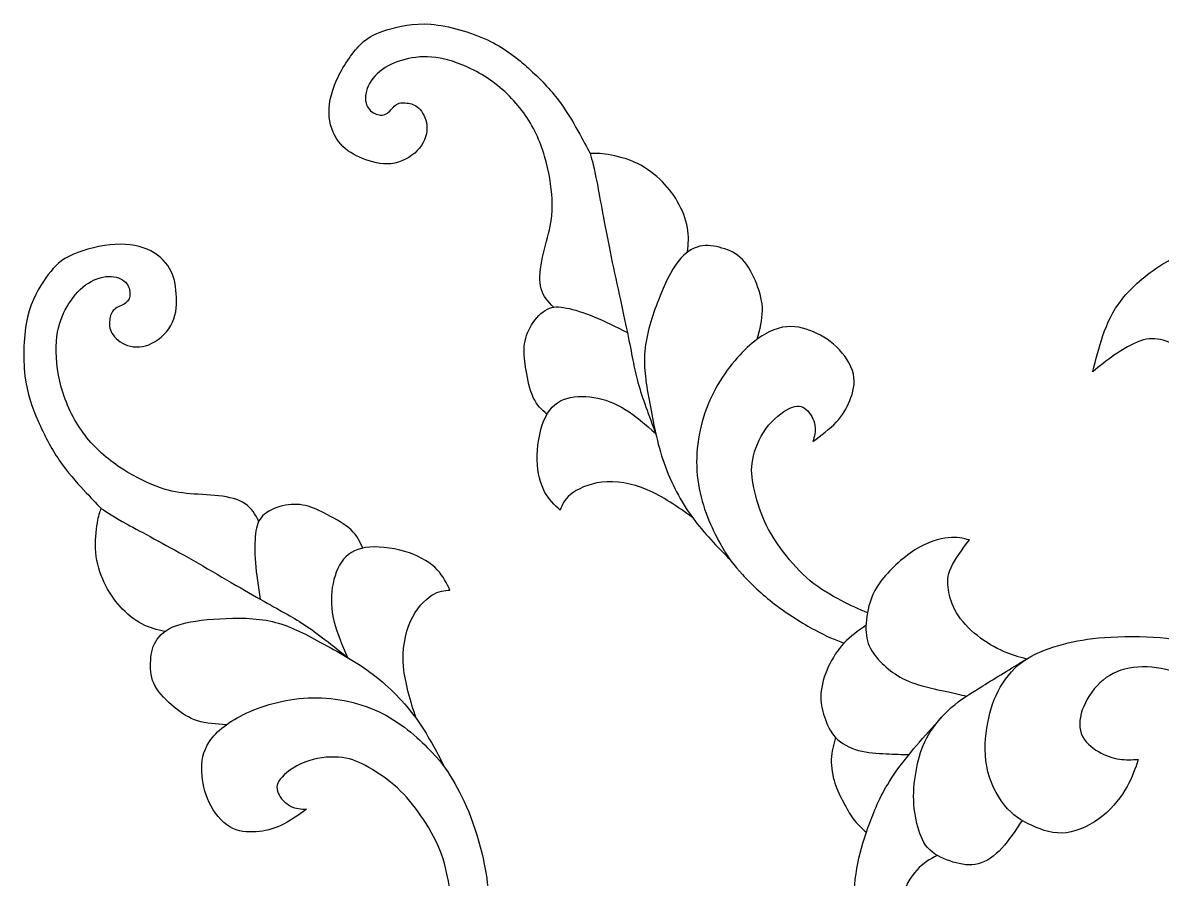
# Model space of a CAD drawing. Header units: inches. Extents: x 3.3 to 19.3, y -1.1 to 16.4.
# Drawn here: x 11.394 to 14.39, y 5.661 to 7.914 of the extents above; entities that cross this region are included whole.
import ezdxf

# ---------------------------------------------------------------- set-up
doc = ezdxf.new("R2010")
doc.units = ezdxf.units.IN
doc.header["$MEASUREMENT"] = 0
doc.layers.add('DV1_Layer_2', color=7, linetype='Continuous')

# ---------------------------------------------------------------- blocks, each defined once
blk = doc.blocks.new('SE')
at = {"layer": 'DV1_Layer_2', "color": 7, "linetype": 'Continuous'}
for points, knots in [([(12.7897, 7.1658), (12.7762, 7.1799), (12.7626, 7.1941), (12.7512, 7.2338), (12.7533, 7.2595), (12.7588, 7.2868), (12.7642, 7.3142), (12.7731, 7.3433), (12.7789, 7.3694), (12.7847, 7.3956), (12.7874, 7.4188), (12.784, 7.4826), (12.7779, 7.5232), (12.7543, 7.6026), (12.7367, 7.6414), (12.7112, 7.6769), (12.6856, 7.7123), (12.652, 7.7443), (12.615, 7.7687), (12.578, 7.7931), (12.5376, 7.8098), (12.5041, 7.818), (12.4706, 7.8262), (12.444, 7.8258), (12.4182, 7.8215), (12.3924, 7.8172), (12.3674, 7.8091), (12.3265, 7.7832), (12.3104, 7.7655), (12.2939, 7.7293), (12.2933, 7.7108), (12.2981, 7.6978), (12.3029, 7.6847), (12.3131, 7.6772), (12.3234, 7.6736), (12.3336, 7.6699), (12.344, 7.6702), (12.3611, 7.6821), (12.3679, 7.6938), (12.3769, 7.6993), (12.386, 7.7048), (12.3972, 7.7041), (12.408, 7.7021), (12.4188, 7.7001), (12.4292, 7.6968), (12.4386, 7.6859), (12.448, 7.675), (12.4565, 7.6565), (12.4567, 7.6366), (12.4568, 7.6166), (12.4486, 7.5952), (12.4314, 7.5776), (12.4143, 7.5599), (12.3881, 7.5461), (12.3621, 7.5431), (12.3361, 7.5401), (12.3103, 7.5479), (12.265, 7.5662), (12.2455, 7.5768), (12.2299, 7.5945), (12.2142, 7.6123), (12.2024, 7.6372), (12.1998, 7.6661), (12.1971, 7.695), (12.2036, 7.7279), (12.2191, 7.7626), (12.2346, 7.7973), (12.2592, 7.834), (12.2818, 7.8565), (12.3045, 7.8789), (12.3253, 7.8873), (12.354, 7.896), (12.3828, 7.9047), (12.4196, 7.9139), (12.4668, 7.91), (12.5141, 7.9061), (12.5719, 7.8891), (12.6156, 7.8689), (12.6594, 7.8486), (12.6891, 7.8251), (12.7475, 7.773), (12.7762, 7.7443), (12.7994, 7.7145), (12.8225, 7.6847), (12.8402, 7.6536), (12.8537, 7.6294), (12.8672, 7.6051), (12.8766, 7.5876), (12.8859, 7.57)], [0, 0, 0, 0, 0.030303, 0.030303, 0.060606, 0.060606, 0.060606, 0.090909, 0.090909, 0.090909, 0.121212, 0.121212, 0.151515, 0.151515, 0.181818, 0.181818, 0.181818, 0.212121, 0.212121, 0.212121, 0.242424, 0.242424, 0.242424, 0.272727, 0.272727, 0.272727, 0.30303, 0.30303, 0.333333, 0.333333, 0.363636, 0.363636, 0.363636, 0.393939, 0.393939, 0.393939, 0.424242, 0.424242, 0.454545, 0.454545, 0.454545, 0.484848, 0.484848, 0.484848, 0.515152, 0.515152, 0.515152, 0.545455, 0.545455, 0.545455, 0.575758, 0.575758, 0.575758, 0.606061, 0.606061, 0.606061, 0.636364, 0.636364, 0.666667, 0.666667, 0.666667, 0.69697, 0.69697, 0.69697, 0.727273, 0.727273, 0.727273, 0.757576, 0.757576, 0.757576, 0.787879, 0.787879, 0.787879, 0.818182, 0.818182, 0.818182, 0.848485, 0.848485, 0.848485, 0.878788, 0.878788, 0.909091, 0.909091, 0.909091, 0.939394, 0.939394, 0.939394, 1, 1, 1, 1]), ([(13.1422, 7.3112), (13.1439, 7.3318), (13.1457, 7.3524), (13.1378, 7.3972), (13.1282, 7.4214), (13.1157, 7.4432), (13.1032, 7.4651), (13.0879, 7.4845), (13.0687, 7.5025), (13.0495, 7.5205), (13.0265, 7.537), (13.0003, 7.5482), (12.9741, 7.5595), (12.9447, 7.5654), (12.9055, 7.5709), (12.8957, 7.5705), (12.8859, 7.57), (12.891, 7.5521), (12.896, 7.5342), (12.9041, 7.4924), (12.9122, 7.4506), (12.9234, 7.3848), (12.9384, 7.3113), (12.9534, 7.2377), (12.9721, 7.1562), (12.9957, 7.0413), (13.0005, 7.0078), (13.0117, 6.9675), (13.0229, 6.9272), (13.0406, 6.8802), (13.0583, 6.8332)], [0, 0, 0, 0, 0.083333, 0.083333, 0.166667, 0.166667, 0.166667, 0.25, 0.25, 0.25, 0.333333, 0.333333, 0.333333, 0.416667, 0.416667, 0.5, 0.5, 0.5, 0.583333, 0.583333, 0.583333, 0.666667, 0.666667, 0.666667, 0.75, 0.75, 0.833333, 0.833333, 0.833333, 1, 1, 1, 1]), ([(15.1507, 6.3261), (15.1117, 6.3224), (15.0727, 6.3188), (15.0205, 6.3267), (14.9682, 6.3346), (14.9028, 6.3541), (14.8506, 6.378), (14.7984, 6.4019), (14.7594, 6.4302), (14.7186, 6.4718), (14.6779, 6.5134), (14.6354, 6.5682), (14.6069, 6.6187), (14.5784, 6.6693), (14.5639, 6.7156), (14.5483, 6.7731), (14.5326, 6.8307), (14.5157, 6.8994), (14.4997, 6.9474), (14.4837, 6.9955), (14.4684, 7.0227), (14.4506, 7.0421), (14.4328, 7.0614), (14.4124, 7.0729), (14.3928, 7.0786), (14.3733, 7.0844), (14.3546, 7.0844), (14.3329, 7.077), (14.3112, 7.0696), (14.2865, 7.0547), (14.2651, 7.0399), (14.2437, 7.0252), (14.2257, 7.0105), (14.2077, 6.9959), (14.2156, 7.0277), (14.2235, 7.0595), (14.2344, 7.0912), (14.2454, 7.1229), (14.2593, 7.1546), (14.3103, 7.2188), (14.3474, 7.2513), (14.389, 7.2776), (14.4307, 7.3038), (14.477, 7.3238), (14.5167, 7.3347), (14.5564, 7.3456), (14.5896, 7.3475), (14.6201, 7.3459), (14.6506, 7.3443), (14.6786, 7.3392), (14.7064, 7.3342), (14.7356, 7.3165), (14.7649, 7.2987), (14.8169, 7.2326), (14.8398, 7.1842), (14.8507, 7.1445), (14.8616, 7.1048), (14.8605, 7.0737), (14.8595, 7.0427), (14.8696, 7.0569), (14.8796, 7.0712), (14.9015, 7.0996), (14.9134, 7.1138), (14.9283, 7.1219), (14.9433, 7.13), (14.9615, 7.132), (14.9997, 7.1141), (15.0198, 7.0943), (15.0494, 7.0317), (15.059, 6.9888), (15.0738, 6.9194), (15.0887, 6.8501), (15.1088, 6.7543), (15.1336, 6.6887), (15.1584, 6.6231), (15.1879, 6.5876), (15.2122, 6.5582), (15.2365, 6.5289), (15.2556, 6.5057), (15.2748, 6.4825)], [0, 0, 0, 0, 0.034483, 0.034483, 0.034483, 0.068966, 0.068966, 0.068966, 0.103448, 0.103448, 0.103448, 0.137931, 0.137931, 0.137931, 0.172414, 0.172414, 0.172414, 0.206897, 0.206897, 0.206897, 0.241379, 0.241379, 0.241379, 0.275862, 0.275862, 0.275862, 0.310345, 0.310345, 0.310345, 0.344828, 0.344828, 0.344828, 0.37931, 0.37931, 0.37931, 0.413793, 0.413793, 0.413793, 0.448276, 0.448276, 0.482759, 0.482759, 0.482759, 0.517241, 0.517241, 0.517241, 0.551724, 0.551724, 0.551724, 0.586207, 0.586207, 0.586207, 0.62069, 0.62069, 0.655172, 0.655172, 0.655172, 0.689655, 0.689655, 0.689655, 0.724138, 0.724138, 0.758621, 0.758621, 0.758621, 0.793103, 0.793103, 0.827586, 0.827586, 0.862069, 0.862069, 0.862069, 0.896552, 0.896552, 0.896552, 0.931034, 0.931034, 0.931034, 1, 1, 1, 1]), ([(12.0145, 6.6026), (12.0052, 6.6198), (11.996, 6.6371), (11.9617, 6.6602), (11.9367, 6.6662), (11.909, 6.6694), (11.8813, 6.6727), (11.8509, 6.6732), (11.8242, 6.6758), (11.7975, 6.6784), (11.7746, 6.683), (11.715, 6.7059), (11.6783, 6.7243), (11.6101, 6.7713), (11.5785, 6.8), (11.5527, 6.8352), (11.5269, 6.8705), (11.5069, 6.9123), (11.4834, 6.9977), (11.4799, 7.0413), (11.4825, 7.0757), (11.4851, 7.1101), (11.4937, 7.1354), (11.5057, 7.1586), (11.5178, 7.1818), (11.5332, 7.203), (11.5519, 7.2185), (11.5705, 7.234), (11.5923, 7.2437), (11.6121, 7.246), (11.6318, 7.2483), (11.6496, 7.2431), (11.6714, 7.2259), (11.6754, 7.2139), (11.6757, 7.203), (11.676, 7.1921), (11.6726, 7.1824), (11.6559, 7.1698), (11.6427, 7.1669), (11.6347, 7.16), (11.6267, 7.1531), (11.6238, 7.1422), (11.621, 7.1204), (11.621, 7.1095), (11.6284, 7.0972), (11.6359, 7.0849), (11.6508, 7.0711), (11.6697, 7.0648), (11.6886, 7.0585), (11.7115, 7.0597), (11.7557, 7.0815), (11.7769, 7.1021), (11.7987, 7.1497), (11.7993, 7.1766), (11.7958, 7.2254), (11.7918, 7.2472), (11.7798, 7.2675), (11.7677, 7.2879), (11.7477, 7.3068), (11.721, 7.3182), (11.6943, 7.3297), (11.6611, 7.3337), (11.6233, 7.3297), (11.5854, 7.3257), (11.543, 7.3137), (11.5146, 7.299), (11.4862, 7.2844), (11.4719, 7.2672), (11.4547, 7.2426), (11.4375, 7.2179), (11.4174, 7.1858), (11.3956, 7.0935), (11.3939, 7.0333), (11.4054, 6.9376), (11.4186, 6.902), (11.4501, 6.8303), (11.4685, 6.7942), (11.4897, 6.763), (11.5109, 6.7317), (11.535, 6.7053), (11.5539, 6.685), (11.5728, 6.6646), (11.5866, 6.6503), (11.6003, 6.636)], [0, 0, 0, 0, 0.030303, 0.030303, 0.060606, 0.060606, 0.060606, 0.090909, 0.090909, 0.090909, 0.121212, 0.121212, 0.151515, 0.151515, 0.181818, 0.181818, 0.181818, 0.212121, 0.212121, 0.242424, 0.242424, 0.242424, 0.272727, 0.272727, 0.272727, 0.30303, 0.30303, 0.30303, 0.333333, 0.333333, 0.333333, 0.363636, 0.363636, 0.393939, 0.393939, 0.393939, 0.424242, 0.424242, 0.454545, 0.454545, 0.454545, 0.484848, 0.484848, 0.515152, 0.515152, 0.515152, 0.545455, 0.545455, 0.545455, 0.575758, 0.575758, 0.606061, 0.606061, 0.636364, 0.636364, 0.666667, 0.666667, 0.666667, 0.69697, 0.69697, 0.69697, 0.727273, 0.727273, 0.727273, 0.757576, 0.757576, 0.757576, 0.787879, 0.787879, 0.787879, 0.818182, 0.818182, 0.848485, 0.848485, 0.878788, 0.878788, 0.909091, 0.909091, 0.909091, 0.939394, 0.939394, 0.939394, 1, 1, 1, 1]), ([(13.3254, 7.0815), (13.3321, 7.1072), (13.3388, 7.1329), (13.339, 7.1566), (13.3393, 7.1804), (13.3331, 7.2023), (13.3239, 7.2258), (13.3146, 7.2493), (13.3023, 7.2744), (13.2866, 7.291), (13.2709, 7.3075), (13.2518, 7.3155), (13.2325, 7.3212), (13.2132, 7.3269), (13.1938, 7.3301), (13.1744, 7.3259), (13.1549, 7.3217), (13.1354, 7.3099), (13.0988, 7.2622), (13.0817, 7.2261), (13.0654, 7.1844), (13.0491, 7.1427), (13.0337, 7.0952), (13.0298, 7.0501), (13.0259, 7.0049), (13.0336, 6.962), (13.0426, 6.9127), (13.0516, 6.8633), (13.0619, 6.8076), (13.0802, 6.7552), (13.0985, 6.7028), (13.1248, 6.6539), (13.1551, 6.6122), (13.1854, 6.5705), (13.2196, 6.5361), (13.2539, 6.5017)], [0, 0, 0, 0, 0.076923, 0.076923, 0.076923, 0.153846, 0.153846, 0.153846, 0.230769, 0.230769, 0.230769, 0.307692, 0.307692, 0.307692, 0.384615, 0.384615, 0.384615, 0.461538, 0.461538, 0.538462, 0.538462, 0.538462, 0.615385, 0.615385, 0.615385, 0.692308, 0.692308, 0.692308, 0.769231, 0.769231, 0.769231, 0.846154, 0.846154, 0.846154, 1, 1, 1, 1]), ([(12.7723, 6.8838), (12.7591, 6.8958), (12.7458, 6.9079), (12.7271, 6.9477), (12.7217, 6.9754), (12.7176, 6.999), (12.7135, 7.0226), (12.7108, 7.0422), (12.7127, 7.0618), (12.7145, 7.0814), (12.7209, 7.101), (12.7318, 7.1189), (12.7427, 7.1367), (12.7582, 7.1528), (12.7734, 7.1605), (12.7885, 7.1682), (12.8034, 7.1676), (12.8235, 7.1635), (12.8436, 7.1594), (12.8688, 7.1518), (12.8964, 7.1404), (12.924, 7.1291), (12.954, 7.1139), (12.9839, 7.0987)], [0, 0, 0, 0, 0.111111, 0.111111, 0.222222, 0.222222, 0.222222, 0.333333, 0.333333, 0.333333, 0.444444, 0.444444, 0.444444, 0.555556, 0.555556, 0.555556, 0.666667, 0.666667, 0.666667, 0.777778, 0.777778, 0.777778, 1, 1, 1, 1]), ([(13.6151, 6.3614), (13.5933, 6.371), (13.5716, 6.3807), (13.5203, 6.4072), (13.4908, 6.424), (13.4644, 6.4459), (13.4381, 6.4677), (13.4148, 6.4946), (13.3747, 6.5474), (13.3578, 6.5733), (13.3447, 6.6023), (13.3315, 6.6313), (13.322, 6.6634), (13.3163, 6.6902), (13.3105, 6.7171), (13.3085, 6.7389), (13.3133, 6.7647), (13.3181, 6.7906), (13.3297, 6.8206), (13.3481, 6.8457), (13.3665, 6.8707), (13.3917, 6.8909), (13.4108, 6.8997), (13.43, 6.9086), (13.4431, 6.9061), (13.4652, 6.8869), (13.4742, 6.8701), (13.4767, 6.8548), (13.4793, 6.8395), (13.4754, 6.8257), (13.4715, 6.8119), (13.4939, 6.8287), (13.5162, 6.8456), (13.5328, 6.8631), (13.5493, 6.8807), (13.5601, 6.8989), (13.5687, 6.9199), (13.5773, 6.9409), (13.5839, 6.9647), (13.5781, 6.9898), (13.5724, 7.0148), (13.5545, 7.0412), (13.5335, 7.0612), (13.5126, 7.0813), (13.4888, 7.0951), (13.4635, 7.1045), (13.4382, 7.1139), (13.4115, 7.1189), (13.3806, 7.11), (13.3497, 7.101), (13.3145, 7.078), (13.2792, 7.0398), (13.2439, 7.0015), (13.2083, 6.948), (13.1876, 6.8879), (13.1668, 6.8277), (13.1608, 6.7609), (13.1705, 6.6999), (13.1802, 6.6389), (13.2057, 6.5836), (13.2478, 6.5072), (13.2644, 6.4861), (13.2867, 6.462), (13.309, 6.4379), (13.337, 6.4107), (13.371, 6.3846), (13.405, 6.3585), (13.4451, 6.3334), (13.4765, 6.3164), (13.5079, 6.2995), (13.5307, 6.2907), (13.5534, 6.2818)], [0, 0, 0, 0, 0.038462, 0.038462, 0.076923, 0.076923, 0.076923, 0.115385, 0.115385, 0.153846, 0.153846, 0.153846, 0.192308, 0.192308, 0.192308, 0.230769, 0.230769, 0.230769, 0.269231, 0.269231, 0.269231, 0.307692, 0.307692, 0.307692, 0.346154, 0.346154, 0.384615, 0.384615, 0.384615, 0.423077, 0.423077, 0.423077, 0.461538, 0.461538, 0.461538, 0.5, 0.5, 0.5, 0.538462, 0.538462, 0.538462, 0.576923, 0.576923, 0.576923, 0.615385, 0.615385, 0.615385, 0.653846, 0.653846, 0.653846, 0.692308, 0.692308, 0.692308, 0.730769, 0.730769, 0.730769, 0.769231, 0.769231, 0.769231, 0.807692, 0.807692, 0.846154, 0.846154, 0.846154, 0.884615, 0.884615, 0.884615, 0.923077, 0.923077, 0.923077, 1, 1, 1, 1]), ([(13.1551, 6.6122), (13.116, 6.6401), (13.0769, 6.6681), (13.0361, 6.6853), (12.9953, 6.7026), (12.9529, 6.7092), (12.9169, 6.7052), (12.8809, 6.7012), (12.8515, 6.6866), (12.8343, 6.6726), (12.8171, 6.6586), (12.8121, 6.6452), (12.8071, 6.6317), (12.7923, 6.6456), (12.7775, 6.6594), (12.7662, 6.6803), (12.7549, 6.7011), (12.7471, 6.729), (12.7459, 6.7975), (12.7524, 6.8382), (12.7643, 6.8672), (12.7761, 6.8962), (12.7932, 6.9135), (12.8161, 6.9227), (12.8389, 6.9318), (12.8676, 6.9328), (12.8956, 6.9282), (12.9237, 6.9236), (12.9511, 6.9135), (12.9781, 6.8967), (13.0052, 6.88), (13.0317, 6.8566), (13.0583, 6.8332)], [0, 0, 0, 0, 0.083333, 0.083333, 0.083333, 0.166667, 0.166667, 0.166667, 0.25, 0.25, 0.25, 0.333333, 0.333333, 0.333333, 0.416667, 0.416667, 0.416667, 0.5, 0.5, 0.583333, 0.583333, 0.583333, 0.666667, 0.666667, 0.666667, 0.75, 0.75, 0.75, 0.833333, 0.833333, 0.833333, 1, 1, 1, 1]), ([(11.7673, 6.3123), (11.7472, 6.317), (11.7271, 6.3217), (11.6869, 6.343), (11.6668, 6.3596), (11.633, 6.3969), (11.6192, 6.4175), (11.5969, 6.4651), (11.5883, 6.4921), (11.5857, 6.5204), (11.5831, 6.5488), (11.5866, 6.5786), (11.5934, 6.6176), (11.5969, 6.6268), (11.6003, 6.636), (11.6158, 6.6257), (11.6313, 6.6153), (11.6685, 6.5947), (11.7058, 6.5741), (11.7649, 6.5431), (11.8302, 6.5061), (11.8956, 6.4691), (11.9673, 6.4261), (12.0693, 6.3682), (12.0997, 6.3533), (12.1345, 6.3302), (12.1693, 6.3071), (12.2086, 6.2757), (12.2478, 6.2443)], [0, 0, 0, 0, 0.083333, 0.083333, 0.166667, 0.166667, 0.25, 0.25, 0.333333, 0.333333, 0.333333, 0.416667, 0.416667, 0.5, 0.5, 0.5, 0.583333, 0.583333, 0.583333, 0.666667, 0.666667, 0.666667, 0.75, 0.75, 0.833333, 0.833333, 0.833333, 1, 1, 1, 1]), ([(12.2881, 6.532), (12.2807, 6.5483), (12.2733, 6.5646), (12.2413, 6.5947), (12.2166, 6.6085), (12.1742, 6.6308), (12.1564, 6.6394), (12.1372, 6.6437), (12.118, 6.648), (12.0974, 6.648), (12.0567, 6.6383), (12.0366, 6.6285), (12.0246, 6.6165), (12.0125, 6.6044), (12.0085, 6.5901), (12.0039, 6.5494), (12.0034, 6.523), (12.0057, 6.4933), (12.008, 6.4635), (12.0131, 6.4303), (12.0183, 6.3972)], [0, 0, 0, 0, 0.111111, 0.111111, 0.222222, 0.222222, 0.333333, 0.333333, 0.333333, 0.444444, 0.444444, 0.555556, 0.555556, 0.555556, 0.666667, 0.666667, 0.777778, 0.777778, 0.777778, 1, 1, 1, 1]), ([(12.4281, 6.084), (12.4136, 6.1298), (12.3991, 6.1757), (12.3915, 6.2639), (12.3984, 6.3063), (12.4133, 6.3393), (12.4282, 6.3722), (12.4511, 6.3958), (12.4698, 6.4078), (12.4884, 6.4198), (12.5027, 6.4204), (12.5171, 6.421), (12.5085, 6.4393), (12.4999, 6.4577), (12.4835, 6.4749), (12.4672, 6.4921), (12.4431, 6.5081), (12.4107, 6.5193), (12.3783, 6.5305), (12.3376, 6.5368), (12.3064, 6.5345), (12.2751, 6.5322), (12.2533, 6.5213), (12.2376, 6.5024), (12.2218, 6.4835), (12.2121, 6.4565), (12.2035, 6.4003), (12.2046, 6.3711), (12.2122, 6.3402), (12.2198, 6.3094), (12.2338, 6.2768), (12.2478, 6.2443)], [0, 0, 0, 0, 0.083333, 0.083333, 0.166667, 0.166667, 0.166667, 0.25, 0.25, 0.25, 0.333333, 0.333333, 0.333333, 0.416667, 0.416667, 0.416667, 0.5, 0.5, 0.5, 0.583333, 0.583333, 0.583333, 0.666667, 0.666667, 0.666667, 0.75, 0.75, 0.833333, 0.833333, 0.833333, 1, 1, 1, 1]), ([(14.0332, 6.24), (14.0142, 6.2452), (13.9952, 6.2503), (13.9732, 6.26), (13.9512, 6.2696), (13.9263, 6.2838), (13.8818, 6.3193), (13.8622, 6.3407), (13.8494, 6.3618), (13.8367, 6.3828), (13.8307, 6.4034), (13.8279, 6.4224), (13.825, 6.4414), (13.8252, 6.4589), (13.8349, 6.4804), (13.8447, 6.502), (13.8639, 6.5277), (13.8831, 6.5534), (13.8669, 6.5574), (13.8507, 6.5615), (13.8274, 6.5591), (13.804, 6.5568), (13.7734, 6.548), (13.74, 6.5269), (13.7067, 6.5058), (13.6705, 6.4724), (13.6487, 6.4424), (13.6269, 6.4124), (13.6195, 6.3859), (13.6151, 6.3614), (13.6108, 6.3368), (13.6095, 6.3143), (13.6134, 6.295), (13.6174, 6.2756), (13.6266, 6.2594), (13.6387, 6.2446), (13.6507, 6.2298), (13.6657, 6.2165), (13.6818, 6.2049), (13.698, 6.1934), (13.7153, 6.1835), (13.7397, 6.1753), (13.7642, 6.167), (13.7958, 6.1604), (13.8196, 6.1552), (13.8434, 6.15), (13.8595, 6.1463), (13.8756, 6.1425)], [0, 0, 0, 0, 0.058824, 0.058824, 0.058824, 0.117647, 0.117647, 0.176471, 0.176471, 0.176471, 0.235294, 0.235294, 0.235294, 0.294118, 0.294118, 0.294118, 0.352941, 0.352941, 0.352941, 0.411765, 0.411765, 0.411765, 0.470588, 0.470588, 0.470588, 0.529412, 0.529412, 0.529412, 0.588235, 0.588235, 0.588235, 0.647059, 0.647059, 0.647059, 0.705882, 0.705882, 0.705882, 0.764706, 0.764706, 0.764706, 0.823529, 0.823529, 0.823529, 0.882353, 0.882353, 0.882353, 1, 1, 1, 1]), ([(11.9291, 6.067), (11.9026, 6.0686), (11.8762, 6.0702), (11.8308, 6.0844), (11.8119, 6.097), (11.7729, 6.1291), (11.7528, 6.1486), (11.7419, 6.1687), (11.731, 6.1888), (11.7293, 6.2094), (11.7299, 6.2295), (11.7305, 6.2495), (11.7333, 6.269), (11.7434, 6.2862), (11.7534, 6.3034), (11.7706, 6.3184), (11.8274, 6.3384), (11.9065, 6.3487), (12.0062, 6.3487), (12.0504, 6.3385), (12.0945, 6.3282), (12.1329, 6.3076), (12.1771, 6.2839), (12.2212, 6.2601), (12.2711, 6.233), (12.3153, 6.1994), (12.3594, 6.1658), (12.3978, 6.1257), (12.4281, 6.084), (12.4584, 6.0424), (12.4805, 5.9991), (12.5027, 5.9559)], [0, 0, 0, 0, 0.076923, 0.076923, 0.153846, 0.153846, 0.230769, 0.230769, 0.230769, 0.307692, 0.307692, 0.307692, 0.384615, 0.384615, 0.384615, 0.461538, 0.461538, 0.538462, 0.615385, 0.615385, 0.615385, 0.692308, 0.692308, 0.692308, 0.769231, 0.769231, 0.769231, 0.846154, 0.846154, 0.846154, 1, 1, 1, 1]), ([(13.6112, 6.3282), (13.5908, 6.314), (13.5704, 6.2997), (13.5534, 6.2818), (13.5364, 6.2639), (13.5228, 6.2424), (13.5122, 6.2191), (13.5016, 6.1957), (13.494, 6.1704), (13.4925, 6.1483), (13.4911, 6.1262), (13.4957, 6.1071), (13.5021, 6.0879), (13.5085, 6.0686), (13.5167, 6.0491), (13.5315, 6.0335), (13.5463, 6.0178), (13.5678, 6.006), (13.5916, 5.9995), (13.6154, 5.9929), (13.6415, 5.9917), (13.664, 5.9907), (13.6865, 5.9898), (13.7054, 5.9891), (13.7243, 5.9885)], [0, 0, 0, 0, 0.111111, 0.111111, 0.111111, 0.222222, 0.222222, 0.222222, 0.333333, 0.333333, 0.333333, 0.444444, 0.444444, 0.444444, 0.555556, 0.555556, 0.555556, 0.666667, 0.666667, 0.666667, 0.777778, 0.777778, 0.777778, 1, 1, 1, 1]), ([(14.4955, 6.1731), (14.4689, 6.1872), (14.4423, 6.2013), (14.4114, 6.2099), (14.3805, 6.2185), (14.3452, 6.2215), (14.3143, 6.2176), (14.2834, 6.2137), (14.2569, 6.203), (14.2125, 6.1666), (14.1945, 6.141), (14.1838, 6.1155), (14.1731, 6.09), (14.1696, 6.0645), (14.1852, 6.0231), (14.2042, 6.0073), (14.223, 5.9963), (14.2419, 5.9854), (14.2605, 5.9793), (14.2778, 5.9767), (14.295, 5.9741), (14.311, 5.975), (14.327, 5.9758), (14.3196, 5.9529), (14.3121, 5.9299), (14.2978, 5.9043), (14.2834, 5.8788), (14.2622, 5.8506), (14.2342, 5.8277), (14.2061, 5.8047), (14.1714, 5.787), (14.1387, 5.7831), (14.106, 5.7792), (14.0753, 5.7892), (14.048, 5.8017), (14.0206, 5.8142), (13.9965, 5.8293), (13.9754, 5.8555), (13.9543, 5.8817), (13.9362, 5.9191), (13.9288, 5.9577), (13.9214, 5.9964), (13.9247, 6.0364), (13.9314, 6.0718), (13.938, 6.1071), (13.948, 6.1377), (13.981, 6.1947), (14.0041, 6.2211), (14.0623, 6.259), (14.0975, 6.2705), (14.1305, 6.2791), (14.1636, 6.2877), (14.1944, 6.2934), (14.2384, 6.2967), (14.2824, 6.2999), (14.3395, 6.3007), (14.385, 6.2965), (14.4304, 6.2922), (14.4643, 6.283), (14.4982, 6.2737)], [0, 0, 0, 0, 0.045455, 0.045455, 0.045455, 0.090909, 0.090909, 0.090909, 0.136364, 0.136364, 0.181818, 0.181818, 0.181818, 0.227273, 0.227273, 0.272727, 0.272727, 0.272727, 0.318182, 0.318182, 0.318182, 0.363636, 0.363636, 0.363636, 0.409091, 0.409091, 0.409091, 0.454545, 0.454545, 0.454545, 0.5, 0.5, 0.5, 0.545455, 0.545455, 0.545455, 0.590909, 0.590909, 0.590909, 0.636364, 0.636364, 0.636364, 0.681818, 0.681818, 0.681818, 0.727273, 0.727273, 0.772727, 0.772727, 0.818182, 0.818182, 0.818182, 0.863636, 0.863636, 0.863636, 0.909091, 0.909091, 0.909091, 1, 1, 1, 1]), ([(14.0216, 5.8154), (14.0045, 5.7891), (13.9874, 5.7628), (13.9683, 5.7423), (13.9492, 5.7217), (13.9281, 5.7068), (13.9064, 5.7012), (13.8847, 5.6956), (13.8624, 5.6993), (13.8398, 5.706), (13.8173, 5.7127), (13.7946, 5.7225), (13.7788, 5.7379), (13.763, 5.7533), (13.7541, 5.7742), (13.7475, 5.7984), (13.7409, 5.8225), (13.7365, 5.8499), (13.7365, 5.8788), (13.7366, 5.9077), (13.7411, 5.9382), (13.7471, 5.9652), (13.7532, 5.9922), (13.7608, 6.0156), (13.7755, 6.0404), (13.7901, 6.0651), (13.8119, 6.0912), (13.8592, 6.1331), (13.8849, 6.1489), (13.9181, 6.1694), (13.9514, 6.1898), (13.9923, 6.2149), (14.0332, 6.24)], [0, 0, 0, 0, 0.083333, 0.083333, 0.083333, 0.166667, 0.166667, 0.166667, 0.25, 0.25, 0.25, 0.333333, 0.333333, 0.333333, 0.416667, 0.416667, 0.416667, 0.5, 0.5, 0.5, 0.583333, 0.583333, 0.583333, 0.666667, 0.666667, 0.666667, 0.75, 0.75, 0.833333, 0.833333, 0.833333, 1, 1, 1, 1]), ([(12.5245, 5.569), (12.522, 5.5927), (12.5196, 5.6164), (12.5102, 5.6733), (12.5033, 5.7066), (12.4907, 5.7384), (12.4781, 5.7702), (12.4597, 5.8006), (12.4408, 5.8279), (12.4219, 5.8551), (12.4024, 5.8792), (12.3789, 5.9007), (12.3554, 5.9222), (12.3279, 5.9411), (12.2803, 5.9686), (12.2602, 5.9772), (12.2081, 5.9841), (12.1759, 5.9824), (12.1464, 5.9726), (12.1169, 5.9629), (12.0899, 5.9451), (12.0756, 5.9296), (12.0613, 5.9142), (12.0596, 5.901), (12.071, 5.874), (12.0842, 5.8603), (12.098, 5.8531), (12.1117, 5.8459), (12.1261, 5.8453), (12.1404, 5.8448), (12.1175, 5.8287), (12.0945, 5.8127), (12.0727, 5.8024), (12.051, 5.792), (12.0303, 5.7874), (12.0077, 5.7857), (11.985, 5.784), (11.9604, 5.7852), (11.9162, 5.8115), (11.8967, 5.8368), (11.8715, 5.8889), (11.8658, 5.9159), (11.8646, 5.9428), (11.8635, 5.9698), (11.8669, 5.9967), (11.885, 6.0233), (11.9031, 6.05), (11.9358, 6.0763), (12.0304, 6.1199), (12.0923, 6.1371), (12.1559, 6.1383), (12.2195, 6.1395), (12.2849, 6.1246), (12.395, 6.0684), (12.4397, 6.0271), (12.4993, 5.9635), (12.5142, 5.9411), (12.5303, 5.9124), (12.5463, 5.8838), (12.5635, 5.8488), (12.5778, 5.8084), (12.5922, 5.768), (12.6037, 5.7221), (12.6101, 5.687), (12.6165, 5.6518), (12.6179, 5.6274), (12.6192, 5.6031)], [0, 0, 0, 0, 0.038462, 0.038462, 0.076923, 0.076923, 0.076923, 0.115385, 0.115385, 0.115385, 0.153846, 0.153846, 0.153846, 0.192308, 0.192308, 0.230769, 0.230769, 0.269231, 0.269231, 0.269231, 0.307692, 0.307692, 0.307692, 0.346154, 0.346154, 0.384615, 0.384615, 0.384615, 0.423077, 0.423077, 0.423077, 0.461538, 0.461538, 0.461538, 0.5, 0.5, 0.5, 0.538462, 0.538462, 0.576923, 0.576923, 0.615385, 0.615385, 0.615385, 0.653846, 0.653846, 0.653846, 0.692308, 0.692308, 0.730769, 0.730769, 0.730769, 0.769231, 0.769231, 0.807692, 0.807692, 0.846154, 0.846154, 0.846154, 0.884615, 0.884615, 0.884615, 0.923077, 0.923077, 0.923077, 1, 1, 1, 1]), ([(13.7982, 5.7234), (13.7797, 5.7132), (13.7612, 5.7031), (13.7281, 5.6663), (13.7134, 5.6398), (13.7038, 5.6103), (13.6943, 5.5809), (13.6898, 5.5486), (13.6918, 5.5148), (13.6938, 5.481), (13.7022, 5.4457), (13.7194, 5.4133), (13.7366, 5.3809), (13.7626, 5.3513), (13.784, 5.3284), (13.8055, 5.3054), (13.8225, 5.289), (13.8493, 5.2779), (13.8762, 5.2668), (13.9128, 5.2609), (13.9426, 5.2645), (13.9724, 5.268), (13.9954, 5.2811), (14.024, 5.3098), (14.0296, 5.3254), (14.0275, 5.3364), (14.0253, 5.3473), (14.0153, 5.3536), (14.0084, 5.3573), (14.0015, 5.3611), (13.9976, 5.3623), (13.9903, 5.3686), (13.983, 5.3749), (13.9723, 5.3863), (13.9684, 5.4005), (13.9646, 5.4147), (13.9677, 5.4317), (13.9813, 5.4623), (13.9917, 5.4758), (14.002, 5.486), (14.0122, 5.4963), (14.0223, 5.5032), (14.0408, 5.5054), (14.0593, 5.5075), (14.0861, 5.5048), (14.1077, 5.4981), (14.1294, 5.4913), (14.1458, 5.4806), (14.1592, 5.4606), (14.1725, 5.4405), (14.1829, 5.4112), (14.1851, 5.3807), (14.1872, 5.3502), (14.1811, 5.3184), (14.1669, 5.2887), (14.1527, 5.2589), (14.1304, 5.2312), (14.1069, 5.2099), (14.0834, 5.1886), (14.0587, 5.1737), (14.0272, 5.1619), (13.9956, 5.1502), (13.9572, 5.1416), (13.9215, 5.1438), (13.8858, 5.1461), (13.8527, 5.1593), (13.8195, 5.1761), (13.7864, 5.1928), (13.7533, 5.2133), (13.7284, 5.234), (13.7035, 5.2548), (13.6868, 5.2759), (13.6681, 5.3063), (13.6494, 5.3368), (13.6286, 5.3768), (13.6144, 5.4103), (13.6003, 5.4438), (13.5929, 5.471), (13.5874, 5.5023), (13.5819, 5.5336), (13.5783, 5.5691), (13.5791, 5.6056), (13.5798, 5.6422), (13.5847, 5.6798), (13.5928, 5.7157), (13.6009, 5.7517), (13.612, 5.786), (13.6263, 5.8227), (13.6407, 5.8593), (13.6582, 5.8983), (13.6892, 5.9426), (13.7202, 5.9869), (13.7649, 6.0365), (13.8095, 6.0862)], [0, 0, 0, 0, 0.030303, 0.030303, 0.060606, 0.060606, 0.060606, 0.090909, 0.090909, 0.090909, 0.121212, 0.121212, 0.121212, 0.151515, 0.151515, 0.151515, 0.181818, 0.181818, 0.181818, 0.212121, 0.212121, 0.212121, 0.242424, 0.242424, 0.272727, 0.272727, 0.272727, 0.30303, 0.30303, 0.30303, 0.333333, 0.333333, 0.333333, 0.363636, 0.363636, 0.363636, 0.393939, 0.393939, 0.424242, 0.424242, 0.424242, 0.454545, 0.454545, 0.454545, 0.484848, 0.484848, 0.484848, 0.515152, 0.515152, 0.515152, 0.545455, 0.545455, 0.545455, 0.575758, 0.575758, 0.575758, 0.606061, 0.606061, 0.606061, 0.636364, 0.636364, 0.636364, 0.666667, 0.666667, 0.666667, 0.69697, 0.69697, 0.69697, 0.727273, 0.727273, 0.727273, 0.757576, 0.757576, 0.757576, 0.787879, 0.787879, 0.787879, 0.818182, 0.818182, 0.818182, 0.848485, 0.848485, 0.848485, 0.878788, 0.878788, 0.878788, 0.909091, 0.909091, 0.909091, 0.939394, 0.939394, 0.939394, 1, 1, 1, 1]), ([(13.5315, 6.0335), (13.5261, 6.0151), (13.5208, 5.9967), (13.5201, 5.9761), (13.5194, 5.9554), (13.5234, 5.9324), (13.5295, 5.9132), (13.5356, 5.8941), (13.5439, 5.8787), (13.5519, 5.8634), (13.5599, 5.8482), (13.5676, 5.833), (13.5776, 5.8198), (13.5876, 5.8066), (13.5999, 5.7954), (13.6122, 5.7841)], [0, 0, 0, 0, 0.166667, 0.166667, 0.166667, 0.333333, 0.333333, 0.333333, 0.5, 0.5, 0.5, 0.666667, 0.666667, 0.666667, 1, 1, 1, 1])]:
    blk.add_open_spline(points, degree=3, knots=knots, dxfattribs=at)

msp = doc.modelspace()

# ---------------------------------------------------------------- block references
at = {"color": 7}
msp.add_blockref('SE', (0, 0), dxfattribs=at)

doc.saveas('drawing.dxf')
